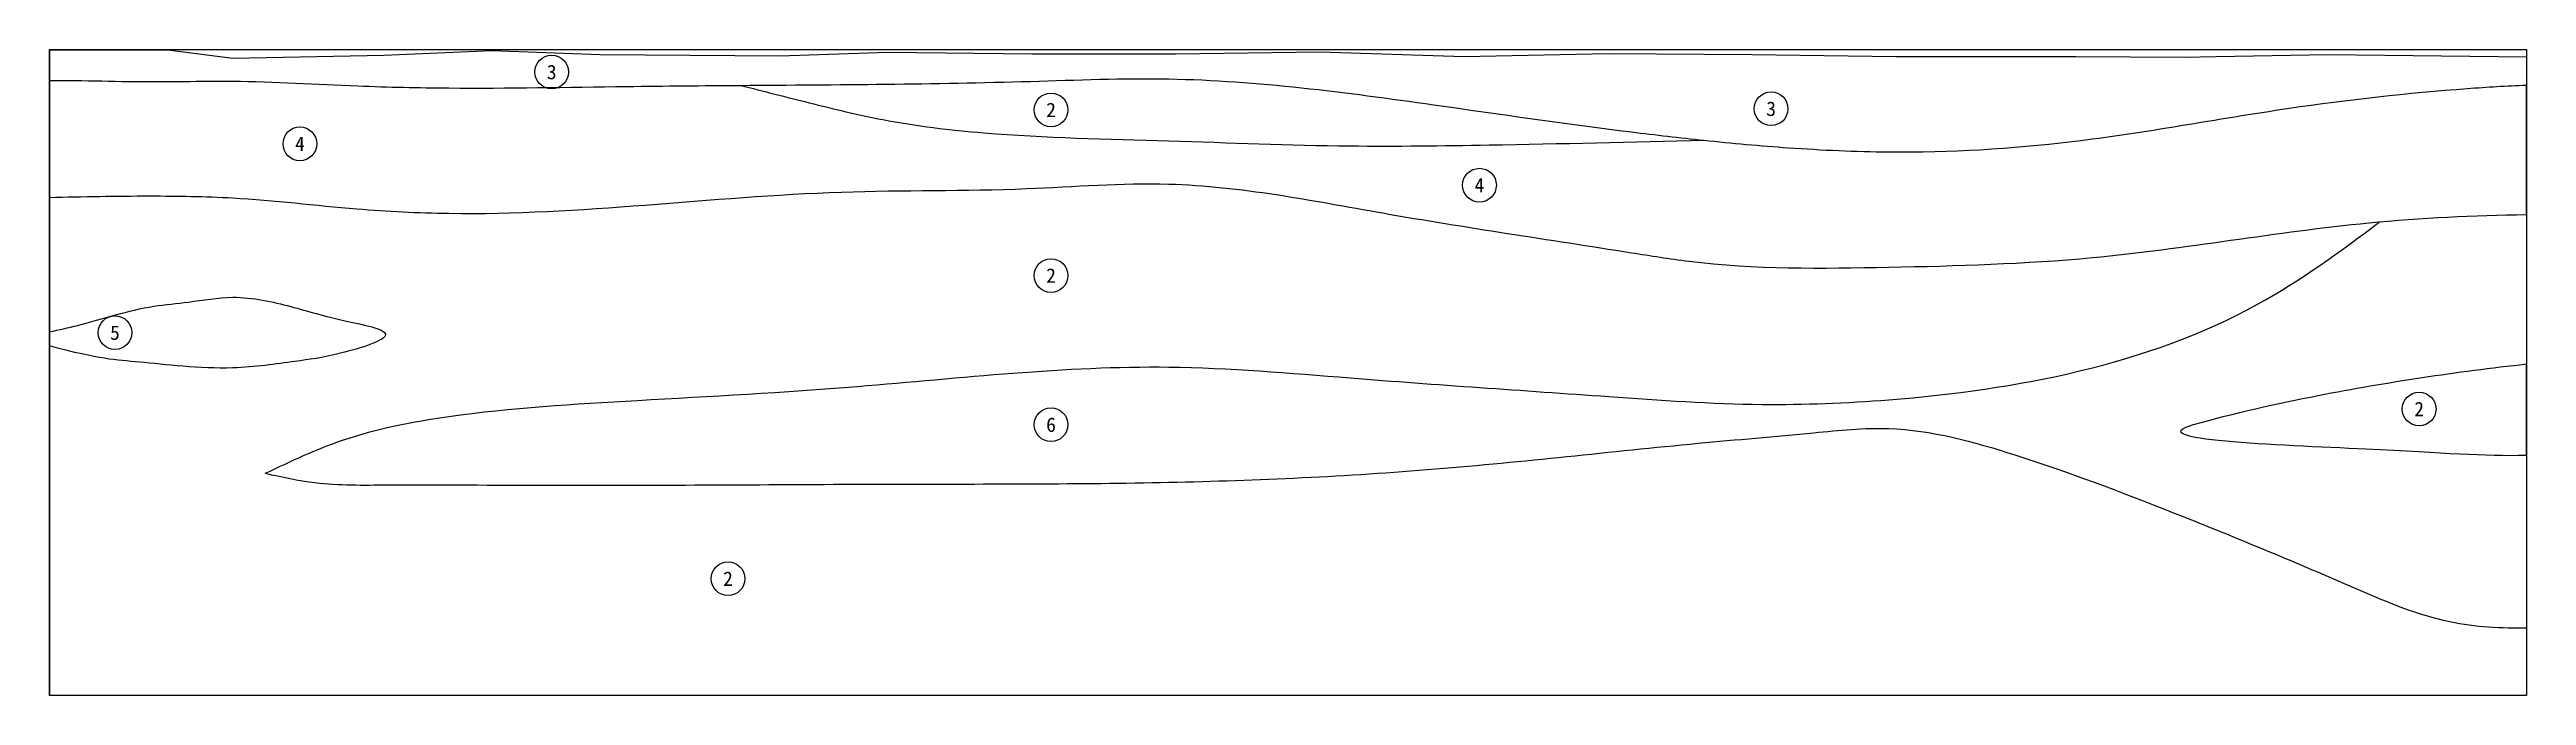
# Model space of a CAD drawing. Header units: millimetres. Extents: x 2361 to 2705, y 1581 to 1671.
import ezdxf
from ezdxf.enums import TextEntityAlignment as Align

# ---------------------------------------------------------------- set-up
doc = ezdxf.new("R2010")
doc.units = ezdxf.units.MM
for name, color, linetype in [('dmx', 7, 'Continuous'), ('sjx', 1, 'Continuous'), ('桥梁', 6, 'Continuous')]:
    doc.layers.add(name, color=color, linetype=linetype)
doc.styles.add('层号文字样式', font='')
doc.styles.get('层号文字样式').set_extended_font_data('FangSong_GB2312')

msp = doc.modelspace()

# ---------------------------------------------------------------- linework, layer by layer
for p, q in [((2361.3, 1670.63), (2361.3, 1581.06)), ((2705.29, 1669.64), (2705.29, 1580.96)), ((2361.3, 1650.11), (2361.3, 1666.31)), ((2705.29, 1647.72), (2705.29, 1665.69)), ((2361.3, 1629.48), (2361.3, 1631.43)), ((2361.3, 1581.06), (2705.29, 1580.96))]:
    msp.add_line(p, q)
at = {"color": 1}
for centre in [(2431.04, 1667.51), (2500.39, 1662.25), (2600.39, 1662.41), (2396.07, 1657.54), (2559.89, 1651.8), (2500.39, 1639.25), (2370.39, 1631.33), (2500.39, 1618.55), (2690.39, 1620.73), (2455.53, 1597.17)]:
    msp.add_circle(centre, 2.34, dxfattribs=at)
for points, knots in [([(2361.3, 1666.31), (2362.79, 1666.32), (2366.76, 1666.35), (2375.24, 1666.05), (2388.03, 1666.47), (2402.54, 1665.54), (2420.78, 1665.15), (2438.5, 1665.51), (2452.02, 1665.62), (2457.29, 1665.66)], [3.561562, 3.561562, 3.561562, 3.561562, 8.038278, 15.458888, 29.00606, 46.411122, 59.021626, 83.747684, 99.568027, 99.568027, 99.568027, 99.568027]), ([(2457.29, 1665.66), (2470.71, 1665.75), (2490.52, 1665.85), (2522.68, 1667.18), (2550.51, 1663.45), (2575.16, 1659.85), (2587.69, 1658.39), (2591.04, 1658.04)], [99.568027, 99.568027, 99.568027, 99.568027, 139.83756, 159.029984, 195.987508, 223.718475, 233.821258, 233.821258, 233.821258, 233.821258]), ([(2457.29, 1665.66), (2460.46, 1664.84), (2467.01, 1663.18), (2478.17, 1660.43), (2494.89, 1658.44), (2516.56, 1658.07), (2539.94, 1657.07), (2564.71, 1657.41), (2581.1, 1657.79), (2591.04, 1658.04)], [4.534733, 4.534733, 4.534733, 4.534733, 14.333517, 24.811987, 38.995864, 64.691959, 89.829651, 109.179146, 139.002103, 139.002103, 139.002103, 139.002103]), ([(2591.04, 1658.04), (2594.96, 1657.63), (2603.52, 1656.86), (2620.57, 1656.06), (2643.92, 1657.46), (2670.41, 1662.57), (2691.52, 1664.9), (2702.55, 1665.6), (2705.29, 1665.69)], [233.82151, 233.82151, 233.82151, 233.82151, 245.651349, 259.584367, 285.021416, 315.556652, 340.456454, 348.688396, 348.688396, 348.688396, 348.688396]), ([(2361.3, 1650.11), (2365.94, 1650.22), (2374.42, 1650.37), (2388.69, 1650.17), (2402.46, 1648.47), (2430.7, 1647.02), (2461.65, 1651.47), (2495.01, 1650.86), (2520.19, 1652.99), (2548.12, 1647.34), (2572.13, 1643.88), (2595.45, 1640.09), (2616.93, 1640.34), (2648.53, 1641.24), (2677.78, 1646.66), (2697.98, 1647.62), (2705.29, 1647.72)], [4.324026, 4.324026, 4.324026, 4.324026, 18.253798, 29.770785, 47.074402, 59.85232, 114.487752, 140.193282, 159.946833, 189.937266, 224.909533, 232.935899, 260.753079, 289.05322, 327.746383, 349.662419, 349.662419, 349.662419, 349.662419]), ([(2391.27, 1611.8), (2394.8, 1613.47), (2402.9, 1617.29), (2420.42, 1620.64), (2444.38, 1622.02), (2477.73, 1623.82), (2510.73, 1627.72), (2545.53, 1624.66), (2572.95, 1622.83), (2597.92, 1621.02), (2628.41, 1622.27), (2659.59, 1628.16), (2679.43, 1642.55), (2684.87, 1646.71)], [0, 0, 0, 0, 11.670483, 26.777168, 53.066091, 83.698491, 127.01705, 152.26855, 188.25648, 209.575698, 227.194986, 280.100941, 300.538281, 300.538281, 300.538281, 300.538281]), ([(2361.3, 1631.43), (2362.6, 1631.73), (2367.46, 1632.79), (2373.74, 1634.96), (2381.06, 1635.53), (2387.33, 1636.74), (2395.12, 1634.98), (2400.75, 1633.19), (2411.24, 1631.21), (2400.98, 1628.07), (2394.94, 1627.29), (2385.46, 1625.88), (2372.21, 1627.54), (2368.41, 1627.58), (2361.3, 1629.48)], [3.120423, 3.120423, 3.120423, 3.120423, 7.118991, 18.046157, 22.873017, 29.06498, 37.210071, 45.226598, 50.919145, 57.684572, 64.128947, 72.816474, 85.749801, 99.026367, 99.026367, 99.026367, 99.026367]), ([(2391.27, 1611.8), (2393.56, 1611.3), (2399.14, 1610.07), (2407.72, 1610.22), (2421.01, 1610.18), (2444.68, 1610.09), (2478, 1610.38), (2516.62, 1610.24), (2553.66, 1611.96), (2583.45, 1615.45), (2604.4, 1617.21), (2619.25, 1618.75), (2636.15, 1614.09), (2656.92, 1606.19), (2675.59, 1598.49), (2688.17, 1592.91), (2696.42, 1590.63), (2701.12, 1590.3), (2705.15, 1590.35), (2705.29, 1590.36)], [0, 0, 0, 0, 7.012006, 17.082527, 25.59598, 46.913103, 88.061258, 125.597173, 162.72692, 199.347991, 215.523798, 225.942186, 243.787313, 267.126419, 292.932995, 304.238268, 308.47096, 320.831763, 321.273508, 321.273508, 321.273508, 321.273508])]:
    msp.add_open_spline(points, degree=3, knots=knots)
at = {"layer": 'dmx'}
for p, q in [((2361.3, 1670.54), (2377.74, 1670.59)), ((2377.74, 1670.59), (2386.74, 1669.42)), ((2386.74, 1669.42), (2407.74, 1669.84)), ((2407.74, 1669.84), (2422.74, 1670.49)), ((2422.74, 1670.49), (2437.74, 1669.95)), ((2437.74, 1669.95), (2462.74, 1669.77)), ((2462.74, 1669.77), (2477.74, 1670.27)), ((2477.74, 1670.27), (2497.74, 1670.03)), ((2497.74, 1670.03), (2517.74, 1670.03)), ((2517.74, 1670.03), (2537.74, 1670.33)), ((2537.74, 1670.33), (2557.74, 1669.66)), ((2557.74, 1669.66), (2577.74, 1670.08)), ((2577.74, 1670.08), (2597.74, 1669.92)), ((2597.74, 1669.92), (2617.74, 1669.67)), ((2617.74, 1669.67), (2642.74, 1669.67)), ((2642.74, 1669.67), (2657.74, 1669.58)), ((2657.74, 1669.58), (2662.2, 1669.66)), ((2662.2, 1669.66), (2677.74, 1669.93)), ((2677.74, 1669.93), (2705.29, 1669.64))]:
    msp.add_line(p, q, dxfattribs=at)
at = {"layer": 'sjx'}
msp.add_lwpolyline([(2361.3, 1670.63), (2705.29, 1670.63), (2705.29, 1580.96), (2361.3, 1580.96)], close=True, dxfattribs=at)
at = {"layer": '桥梁'}
msp.add_line((2705.29, 1614.28), (2705.29, 1626.98), dxfattribs=at)
msp.add_open_spline([(2705.29, 1614.28), (2699.19, 1614.12), (2688.55, 1615.16), (2651.29, 1616.37), (2659.05, 1618.56), (2664.76, 1620.17), (2680.08, 1623.6), (2695.59, 1625.91), (2705.29, 1626.98)], degree=3, knots=[368.98221, 368.98221, 368.98221, 368.98221, 391.04257, 415.210547, 415.210547, 415.210547, 433.015137, 462.252245, 462.252245, 462.252245, 462.252245], dxfattribs=at)

# ---------------------------------------------------------------- texts
at = {"color": 1, "style": '层号文字样式'}
for s, p in [('3', (2431.04, 1666.51)), ('2', (2500.39, 1661.25)), ('3', (2600.39, 1661.41)), ('4', (2396.07, 1656.54)), ('4', (2559.89, 1650.8)), ('2', (2500.39, 1638.25)), ('5', (2370.39, 1630.33)), ('2', (2690.39, 1619.73)), ('6', (2500.39, 1617.55)), ('2', (2455.53, 1596.17))]:
    msp.add_text(s, height=2, dxfattribs=at).set_placement(p, align=Align.CENTER)

doc.saveas('drawing.dxf')
